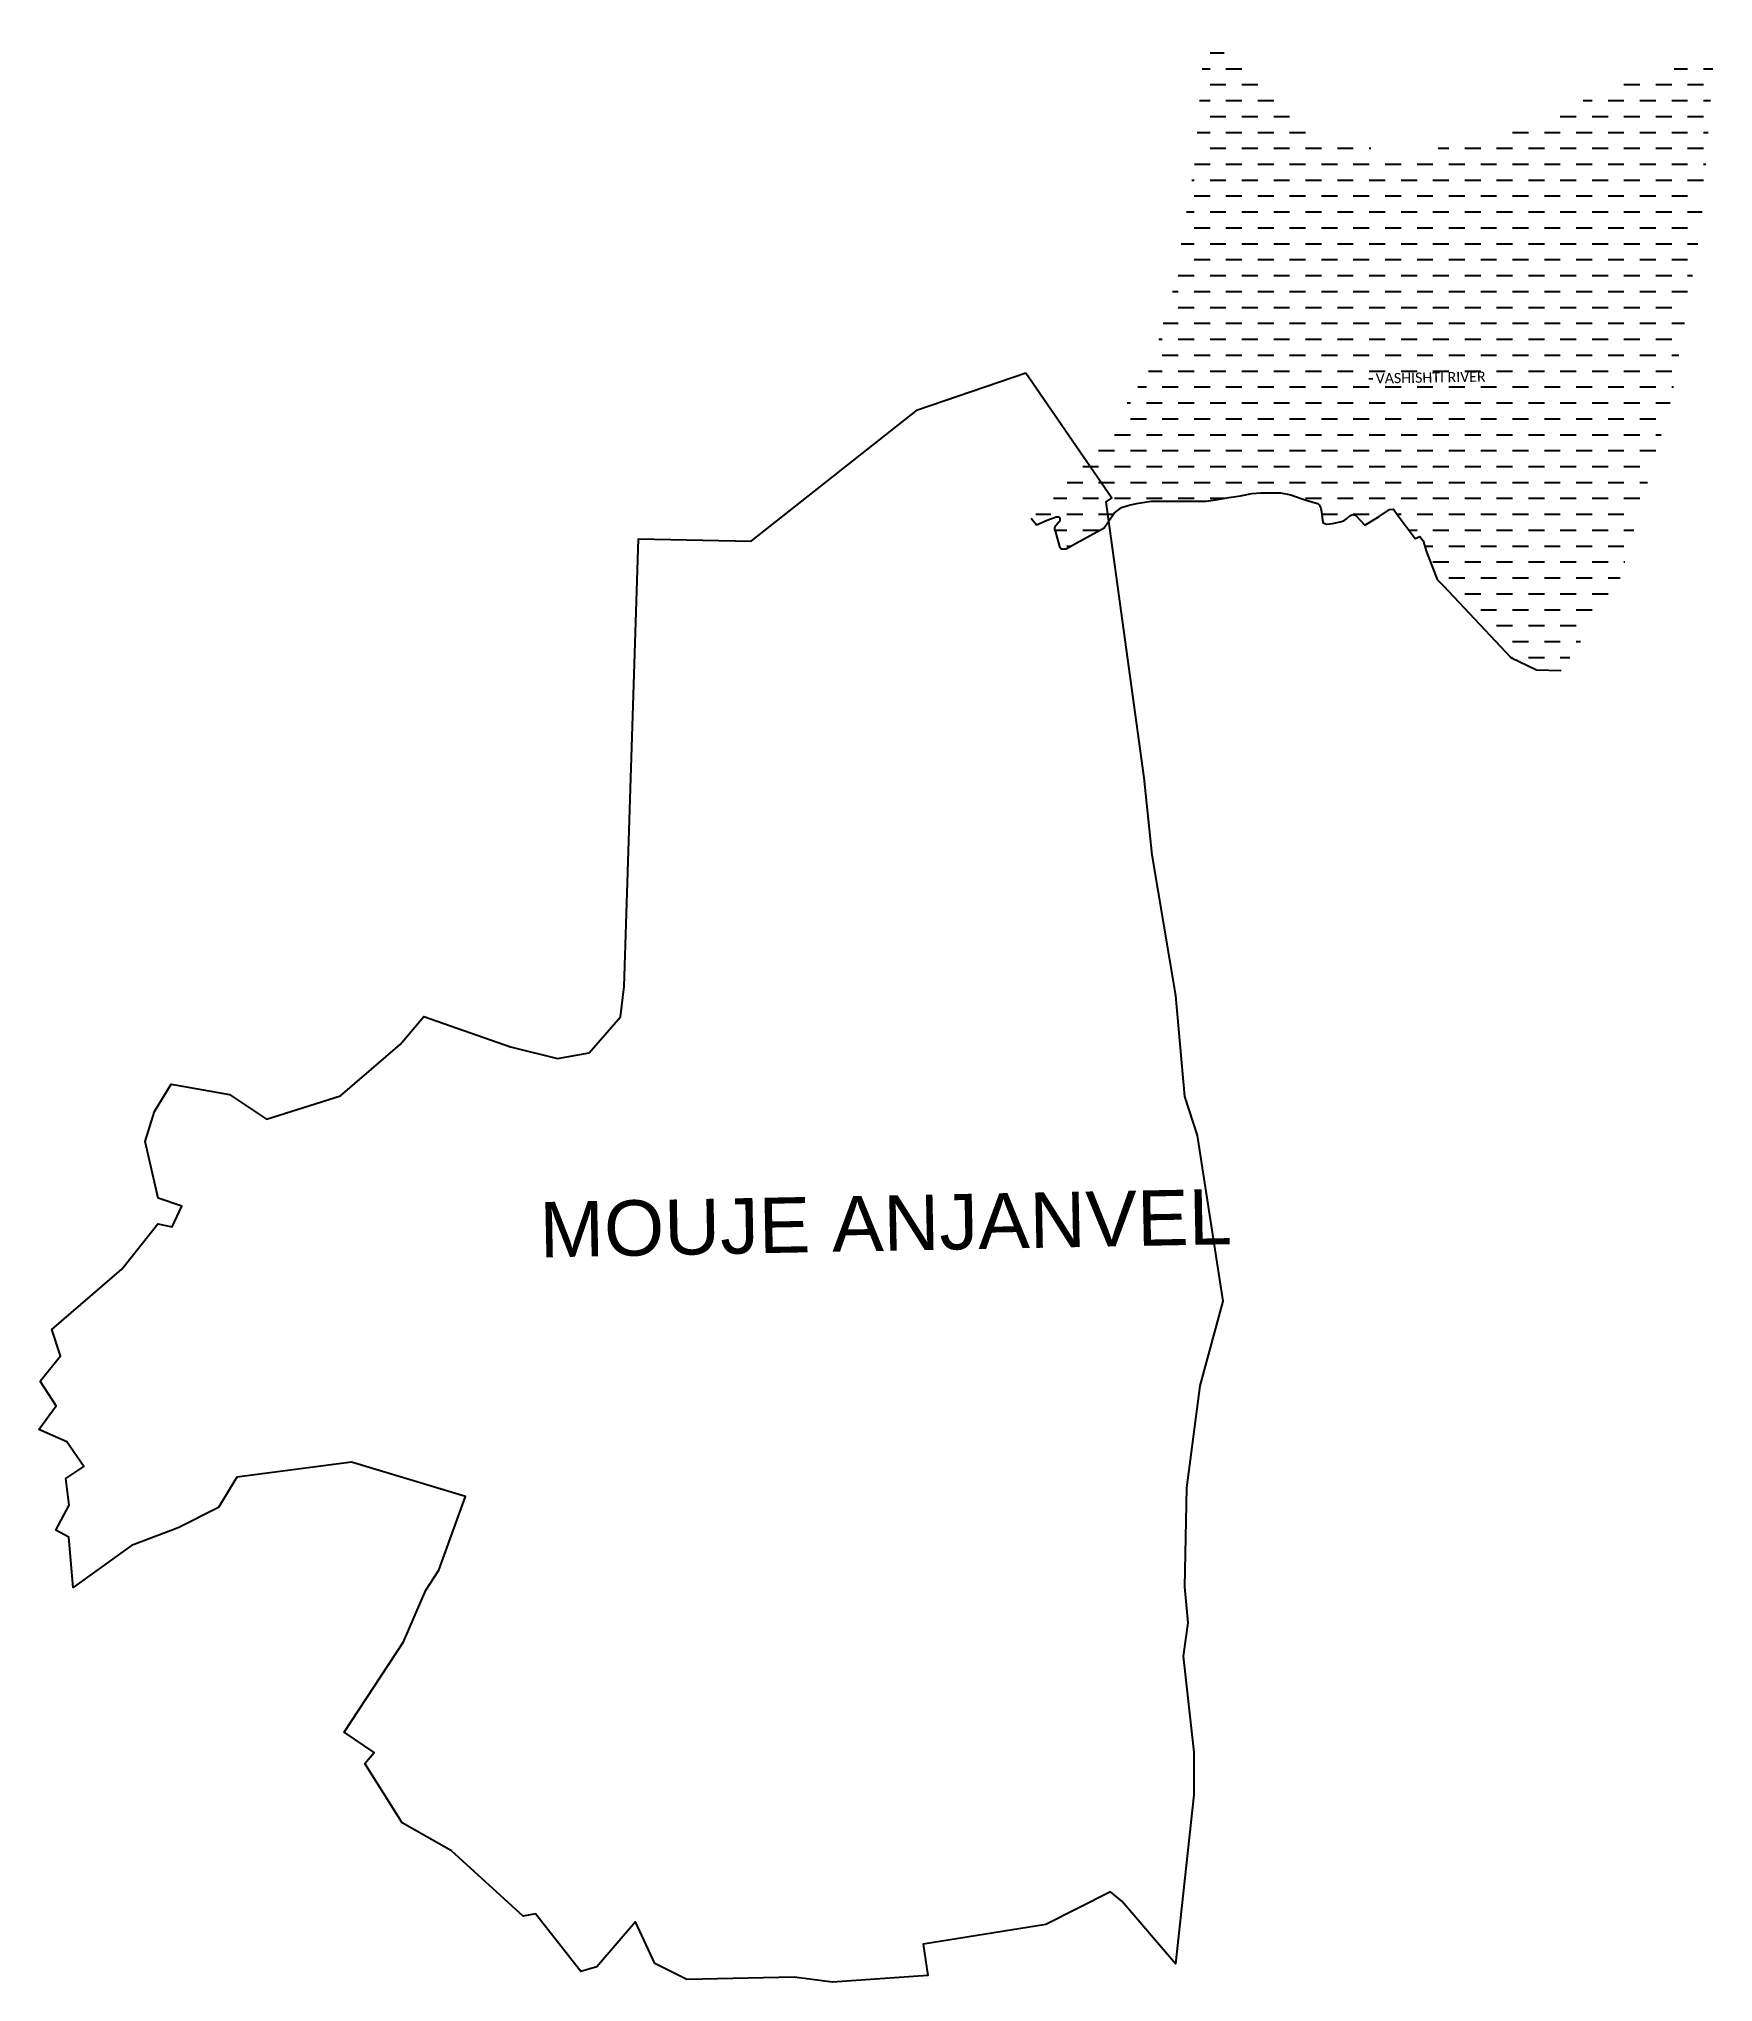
# Model space of a CAD drawing. Header units: metres. Extents: x 303201 to 306488, y 1941398 to 1945215.
import ezdxf

# ---------------------------------------------------------------- set-up
doc = ezdxf.new("R2010")
doc.units = ezdxf.units.M
doc.header["$MEASUREMENT"] = 0
for name, color, linetype in [('ARROW', 7, 'Continuous'), ('ddddd', 7, 'Continuous'), ('RIVER', 4, 'Continuous'), ('RIVER TEXT', 7, 'Continuous'), ('village', 3, 'Continuous')]:
    doc.layers.add(name, color=color, linetype=linetype)
doc.styles.get("Standard").update_dxf_attribs({"font": 'simplex.shx'})
doc.dimstyles.get("Standard").update_dxf_attribs({"dimtxt": 0.18, "dimasz": 0.18, "dimexe": 0.18, "dimexo": 0.0625, "dimgap": 0.09, "dimtad": 0, "dimtih": 1, "dimtoh": 1, "dimdec": 4, "dimzin": 0, "dimdsep": 46, "dimtxsty": 'Standard', "dimcen": 0.09, "dimadec": 0, "dimazin": 0, "dimtfac": 1, "dimtdec": 4, "dimtofl": 0, "dimtmove": 0, "dimatfit": 3, "dimfxl": 1, "dimtolj": 1, "dimtzin": 0, "dimarcsym": 0})

msp = doc.modelspace()

# ---------------------------------------------------------------- hatches: boundary and pattern name
at = {"layer": 'RIVER'}
h = msp.add_hatch(dxfattribs=at)
h.set_pattern_fill('DASH', color=256, scale=250)
h.paths.add_polyline_path([(306464.5, 1944853.5), (306487.6, 1945164.2), (306427.9, 1945161.9), (306377, 1945144.9), (306340, 1945136.2), (306287.4, 1945125.7), (306257.8, 1945104.1), (306233.1, 1945094.1), (306189.5, 1945071.1), (306108.5, 1945042.8), (305988, 1945009.6), (305915.7, 1944992.5), (305839.6, 1944994.8), (305742.9, 1945016), (305721.4, 1945022.8), (305702.3, 1945031.9), (305683.7, 1945045.2), (305648.5, 1945076.7), (305608.9, 1945117.2), (305573.3, 1945155.6), (305488.6, 1945214.9), (305470.7, 1944974.2), (305429.6, 1944731.1), (305383.1, 1944568.4), (305281.1, 1944416.4), (305190.1, 1944309.4), (305149.3, 1944273.3), (305159.1, 1944260.7), (305180, 1944269.5), (305197.7, 1944276.5), (305203.4, 1944276.5), (305205, 1944274.4), (305205, 1944269.3), (305203.5, 1944266.3), (305199.1, 1944261.3), (305195.7, 1944257.7), (305194.7, 1944254.7), (305194.7, 1944251.1), (305196.9, 1944246.3), (305204.2, 1944217.8), (305208, 1944213.2), (305217.8, 1944213.2), (305237.3, 1944224.7), (305292, 1944254.6), (305311.6, 1944283.7), (305326.1, 1944294.8), (305341.2, 1944299.3), (305355.7, 1944302.2), (305384.4, 1944306.7), (305428.9, 1944306.7), (305464.6, 1944306.7), (305492.3, 1944306.7), (305515.4, 1944310.2), (305536.9, 1944314.3), (305559.8, 1944317.4), (305582.2, 1944321.9), (305599.6, 1944323.5), (305614.2, 1944323.5), (305638.4, 1944323.5), (305658.7, 1944319.4), (305676.8, 1944312.8), (305688.7, 1944308.8), (305711, 1944302.6), (305714.1, 1944299.6), (305717.8, 1944293.5), (305719.3, 1944281.9), (305720.8, 1944268.8), (305722, 1944264.2), (305728.4, 1944261.7), (305740.7, 1944263.4), (305755.3, 1944266.2), (305762.9, 1944268.5), (305768.4, 1944272.7), (305776.8, 1944280), (305781.2, 1944280.6), (305785.3, 1944279.3), (305803.9, 1944259.7), (305832.2, 1944277.1), (305852.3, 1944290.3), (305860.2, 1944291.3), (305867.6, 1944280.8), (305903, 1944233.6), (305911.8, 1944237.8), (305918.4, 1944228.8), (305925.2, 1944207.5), (305945.8, 1944153.2), (305958.3, 1944140.4), (306090.8, 1943999.9), (306140.6, 1943975.9), (306188.6, 1943974.1), (306301.2, 1944142), (306406.3, 1944509.5)])
h.paths.add_polyline_path([(305819.7, 1944524.3), (306047.8, 1944528.2), (306047, 1944576.7), (305818.9, 1944572.7)], flags=24)

# ---------------------------------------------------------------- linework, layer by layer
at = {"layer": 'RIVER', "color": 4}
msp.add_lwpolyline([(305149.1, 1944273.5), (305159.1, 1944260.7), (305180, 1944269.5), (305197.7, 1944276.5), (305203.4, 1944276.5), (305205, 1944274.4), (305205, 1944269.3), (305203.5, 1944266.3), (305199.1, 1944261.3), (305195.7, 1944257.7), (305194.7, 1944254.7), (305194.7, 1944251.1), (305196.9, 1944246.3), (305204.2, 1944217.8), (305208, 1944213.2), (305217.8, 1944213.2), (305237.3, 1944224.7), (305292, 1944254.6), (305311.6, 1944283.7), (305326.1, 1944294.8), (305341.2, 1944299.3), (305355.7, 1944302.2), (305384.4, 1944306.7), (305428.9, 1944306.7), (305464.6, 1944306.7), (305492.3, 1944306.7), (305515.4, 1944310.2), (305536.9, 1944314.3), (305559.8, 1944317.4), (305582.2, 1944321.9), (305599.6, 1944323.5), (305614.2, 1944323.5), (305638.4, 1944323.5), (305658.7, 1944319.4), (305676.8, 1944312.8), (305688.7, 1944308.8), (305711, 1944302.6), (305714.1, 1944299.6), (305717.8, 1944293.5), (305719.3, 1944281.9), (305720.8, 1944268.8), (305722, 1944264.2), (305728.4, 1944261.7), (305740.7, 1944263.4), (305755.3, 1944266.2), (305762.9, 1944268.5), (305768.4, 1944272.7), (305774.3, 1944277.9), (305778.2, 1944280.2), (305780.3, 1944280.5), (305782.4, 1944280.2), (305783.7, 1944279.8), (305785, 1944279.2), (305786, 1944278.6), (305803.9, 1944259.7), (305832.2, 1944277.1), (305832.2, 1944277.1), (305832.2, 1944277.1), (305832.2, 1944277.1), (305852.3, 1944290.3), (305852.3, 1944290.3), (305860.2, 1944291.3), (305860.2, 1944291.3), (305860.2, 1944291.3), (305867.6, 1944280.8), (305903, 1944233.6), (305911.8, 1944237.8), (305918.4, 1944228.8), (305925.2, 1944207.5), (305945.8, 1944153.2), (305958.3, 1944140.4), (306090.8, 1943999.9), (306140.6, 1943975.9), (306188.8, 1943974.1), (306188.8, 1943974.1)], dxfattribs=at)
at = {"layer": 'village', "color": 3}
msp.add_polyline3d([(305138.1, 1944559.2, 0), (305307.1, 1944313.5, 0), (305295.4, 1944305.6, 0), (305369.7, 1943763.9, 0), (305386, 1943612.1, 0), (305431.9, 1943336, 0), (305449.9, 1943138, 0), (305474.7, 1943061, 0), (305525.3, 1942735.8, 0), (305479.8, 1942569.8, 0), (305454.1, 1942369, 0), (305449.7, 1942174.7, 0), (305456.5, 1942104.1, 0), (305447.3, 1942038.9, 0), (305467.9, 1941849.8, 0), (305468.1, 1941766.3, 0), (305432.3, 1941434.6, 0), (305327, 1941557.6, 0), (305304.5, 1941575.7, 0), (305177.5, 1941511.7, 0), (304936.9, 1941473.2, 0), (304945.7, 1941411.4, 0), (304759, 1941398.5, 0), (304683.3, 1941408.1, 0), (304473.2, 1941403.4, 0), (304409.9, 1941435.3, 0), (304372.2, 1941516.7, 0), (304296.2, 1941428.8, 0), (304265.1, 1941419.1, 0), (304176.1, 1941532.6, 0), (304151.4, 1941527.9, 0), (304010.7, 1941656.1, 0), (303914, 1941711.4, 0), (303841, 1941828, 0), (303859.4, 1941849.4, 0), (303800, 1941889.5, 0), (303916.5, 1942066.8, 0), (303960.5, 1942168.5, 0), (303986.2, 1942207.4, 0), (304038.7, 1942352.3, 0), (303814.4, 1942419.4, 0), (303589.3, 1942390.3, 0), (303553.3, 1942330.9, 0), (303474.6, 1942290.6, 0), (303382.8, 1942256.2, 0), (303268.2, 1942173.3, 0), (303259.8, 1942272.2, 0), (303234, 1942286, 0), (303260.2, 1942335.1, 0), (303253.6, 1942387.7, 0), (303289, 1942411.4, 0), (303255.8, 1942459.9, 0), (303200.9, 1942484.1, 0), (303235.1, 1942530.5, 0), (303203.7, 1942578.4, 0), (303243.2, 1942628.7, 0), (303226.5, 1942680.2, 0), (303363.7, 1942798.8, 0), (303434.3, 1942887.6, 0), (303462.5, 1942881.7, 0), (303481.8, 1942922.5, 0), (303434.8, 1942938, 0), (303409.7, 1943049.7, 0), (303427.8, 1943108.3, 0), (303460.6, 1943162.1, 0), (303575.2, 1943141.9, 0), (303647.6, 1943093.5, 0), (303793.3, 1943139, 0), (303910.4, 1943239.6, 0), (303956.4, 1943294.7, 0), (304126.9, 1943235.5, 0), (304218.9, 1943212.5, 0), (304281.4, 1943223.5, 0), (304342.6, 1943294.3, 0), (304349.6, 1943353.9, 0), (304377.8, 1944233, 0), (304599.1, 1944228.4, 0), (304925.6, 1944486.2, 0), (305138.1, 1944559.2, 0)], close=True, dxfattribs=at)

# ---------------------------------------------------------------- texts
at = {"layer": 'ddddd', "insert": (304182.7, 1942930.4), "char_height": 108.748, "attachment_point": 1, "rotation": 1.1028}
msp.add_mtext_dynamic_manual_height_columns('{\\fArial|b0|i0|c0|p34;MOUJE ANJANVEL}', width=1571.314, gutter_width=543.7, heights=[0], dxfattribs=at)
at = {"layer": 'RIVER TEXT', "insert": (305770, 1944557.1), "char_height": 20, "attachment_point": 1, "rotation": 0.9867}
msp.add_mtext_dynamic_manual_height_columns('\\pxqc;{\\fCalibri|b0|i0|c0|p34;VASHISHTI RIVER }', width=325.832, gutter_width=1, heights=[0], dxfattribs=at)

# ---------------------------------------------------------------- leaders
at = {"layer": 'ARROW'}
msp.add_leader([(305811.9, 1944547.4), (305819.8, 1944547.6)], dimstyle='Standard', override={"dimasz": 3, "dimgap": 0.09, "dimtad": 0}, dxfattribs=at)

doc.saveas('drawing.dxf')
